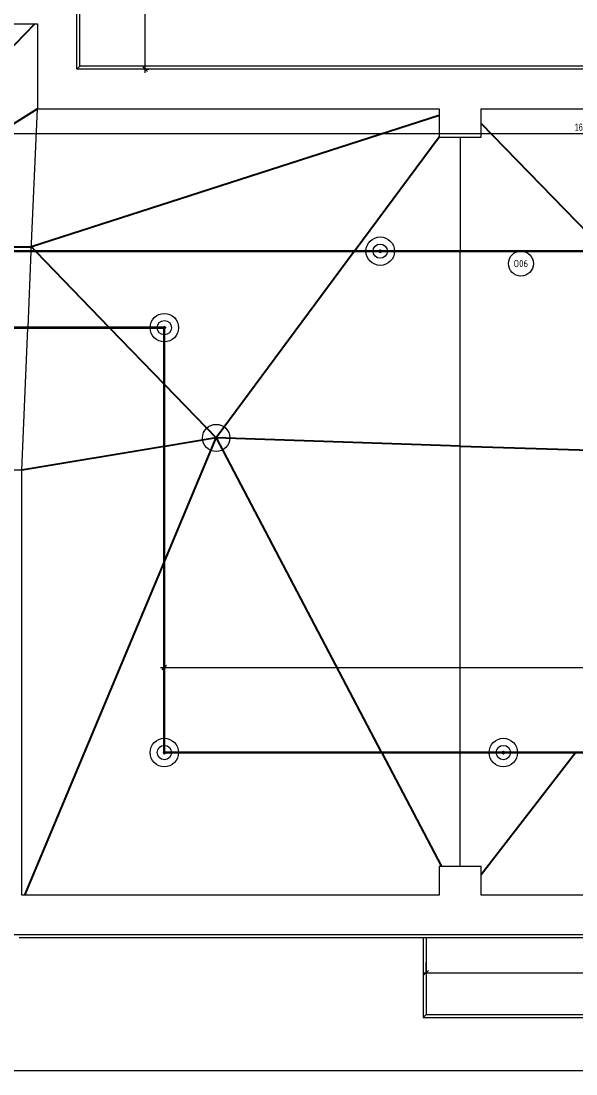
# Model space of a CAD drawing. Header units: millimetres. Extents: x -2665 to 226309, y -45352 to 20466.
# Drawn here: x 22886 to 30674, y -31229 to -16450 of the extents above; entities that cross this region are included whole.
import ezdxf

# ---------------------------------------------------------------- set-up
doc = ezdxf.new("R2010")
doc.units = ezdxf.units.MM
for name, color, linetype, lineweight in [('A-ANNO-DIMS', 211, 'Continuous', 9), ('A-ANNO-DIMS-50', 211, 'Continuous', 9), ('A-FLOR-HRAL', 11, 'Continuous', 13), ('A-FLOR-HRAL-IDEN', 2, 'Continuous', 9), ('A-ROOF', 132, 'Continuous', 13), ('A-ROOF-OTLN', 132, 'Continuous', 13), ('P-SANR-FIXT', 6, 'Continuous', 13), ('Q-SPCQ', 91, 'Continuous', 13)]:
    doc.layers.add(name, color=color, linetype=linetype, lineweight=lineweight)
doc.styles.add('Arial_1', font='arial.ttf', dxfattribs={"width": 0.7, "height": 100})
doc.styles.add('ISOCPEUR', font='isocpeur.ttf', dxfattribs={"width": 0.9, "height": 100})
doc.dimstyles.new('Vnitřní_-_průhledné', dxfattribs={"dimscale": 304.8, "dimtxt": 102.02594, "dimasz": 0.213255, "dimexe": 0.164042, "dimexo": 0.0625, "dimgap": 0.032808, "dimtad": 1, "dimdec": 0, "dimrnd": 5, "dimzin": 0, "dimdsep": 46, "dimtxsty": 'Arial_1', "dimblk1": 'OBLIQUE', "dimblk2": 'OBLIQUE', "dimsah": 1, "dimcen": 0.09, "dimdle": 0.164042, "dimazin": 0, "dimtfac": 1, "dimtdec": 4, "dimtix": 1, "dimtmove": 0, "dimatfit": 3, "dimfxl": 0.492126, "dimfxlon": 1, "dimtvp": 1, "dimtolj": 1, "dimtzin": 0, "dimarcsym": 2})

# ---------------------------------------------------------------- blocks, each defined once
blk = doc.blocks.new('parapet_ext - parapet_ext-V4-STŘECHA NÁVRH A')
at = {"layer": 'Q-SPCQ'}
h = blk.add_hatch(dxfattribs=at)
h.set_pattern_fill('FP_4', color=11, style=0, pattern_type=2)
h.set_pattern_definition([(45, (-26745.3, 17384.7), (-176.7767, 176.7767), [])])
h.paths.add_polyline_path([(-394, 300), (-394, 300), (-400, 300), (-400, 300)])
blk = doc.blocks.new('parapet_ext - parapet_ext-V5-STŘECHA NÁVRH A')
at = {"layer": 'Q-SPCQ'}
h = blk.add_hatch(dxfattribs=at)
h.set_pattern_fill('FP_5', color=11, style=0, pattern_type=2)
h.set_pattern_definition([(45, (-29745.3, 17384.7), (-176.7767, 176.7767), [])])
h.paths.add_polyline_path([(-394, 300), (-394, 300), (-400, 300), (-400, 300)])
blk = doc.blocks.new('parapet_ext - parapet_ext-V6-STŘECHA NÁVRH A')
at = {"layer": 'Q-SPCQ'}
h = blk.add_hatch(dxfattribs=at)
h.set_pattern_fill('FP_6', color=11, style=0, pattern_type=2)
h.set_pattern_definition([(45, (-28245.3, 17384.7), (-176.7767, 176.7767), [])])
h.paths.add_polyline_path([(-394, 300), (-394, 300), (-400, 300), (-400, 300)])
blk = doc.blocks.new('parapet_ext - parapet_ext-V8-STŘECHA NÁVRH A')
at = {"layer": 'Q-SPCQ'}
h = blk.add_hatch(dxfattribs=at)
h.set_pattern_fill('FP_8', color=11, style=0, pattern_type=2)
h.set_pattern_definition([(225, (24548.76, -29012.5), (176.7767, -176.7767), [])])
h.paths.add_polyline_path([(1150, 300), (1150, 300), (1085, 300), (1085, 300)])
blk = doc.blocks.new('parapet_ext - parapet_ext-V15-STŘECHA NÁVRH A')
at = {"layer": 'Q-SPCQ', "color": 21, "lineweight": 25}
blk.add_line((400, -300), (400, -300), dxfattribs=at)
blk = doc.blocks.new('parapet_ext - parapet_ext-1802035-STŘECHA NÁVRH A')
at = {"layer": 'Q-SPCQ'}
h = blk.add_hatch(dxfattribs=at)
h.set_pattern_fill('FP_14', color=11, style=0, pattern_type=2)
h.set_pattern_definition([(225, (27513.6, -29012.5), (176.7767, -176.7767), [])])
h.paths.add_polyline_path([(-1018, 300), (-1018, 300), (-984, 300)])
blk = doc.blocks.new('Zábradlí - Záchytný systém kotva-1301747-STŘECHA NÁVRH A')
at = {"layer": 'A-FLOR-HRAL', "flags": 128}
for points in [[(-17, -4), (-17, -4), (-17, -4), (-17, -4), (-18, -4), (-18, -4), (-18, -4), (-18, -4), (-18, -4), (-18, -4), (-19, -4), (-19, -4), (-19, -4), (-19, -3), (-19, -3), (-19, -3), (-19, -3), (-19, -3), (-20, -3), (-20, -3), (-20, -3), (-20, -3), (-20, -3), (-20, -2), (-20, -2), (-20, -2), (-20, -2), (-21, -2), (-21, -2), (-21, -2), (-21, -1), (-21, -1), (-21, -1), (-21, -1), (-21, -1), (-21, -1), (-21, -1), (-21, 0), (-21, 0), (-21, 0), (-21, 0), (-21, 0), (-21, 0), (-21, 1), (-21, 1), (-21, 1), (-21, 1), (-21, 1), (-21, 1), (-21, 2), (-21, 2), (-21, 2), (-20, 2), (-20, 2), (-20, 2), (-20, 2), (-20, 2), (-20, 3), (-20, 3), (-20, 3), (-20, 3), (-20, 3), (-19, 3), (-19, 3), (-19, 3), (-19, 3), (-19, 4), (-19, 4), (-19, 4), (-18, 4), (-18, 4), (-18, 4), (-18, 4), (-18, 4), (-18, 4), (-18, 4), (-17, 4), (-17, 4), (-17, 4), (-17, 4)], [(-17, 4), (-17, 4), (-17, 4), (-17, 4), (-17, 4), (-17, 4), (-16, 4), (-16, 4), (-16, 4), (-16, 4), (-16, 4), (-15, 4), (-15, 4), (-15, 4), (-14, 4), (-14, 4)], [(17, 4), (17, 4), (17, 4), (17, 4), (17, 4), (17, 4), (16, 4), (16, 4), (16, 4), (16, 4), (16, 4), (15, 4), (15, 4), (15, 4), (14, 4), (14, 4), (13, 4), (13, 4), (13, 4), (12, 4), (12, 4), (11, 4), (11, 4), (10, 4), (10, 4), (9, 4), (8, 4), (8, 4), (7, 4), (7, 4), (6, 4), (5, 4), (5, 4), (4, 4), (3, 4), (3, 4), (2, 4), (1, 4), (1, 4), (0, 4), (-1, 4), (-1, 4), (-2, 4), (-3, 4), (-3, 4), (-4, 4), (-5, 4), (-5, 4), (-6, 4), (-6, 4), (-7, 4), (-8, 4), (-8, 4), (-9, 4), (-9, 4), (-10, 4), (-11, 4), (-11, 4), (-12, 4), (-12, 4), (-13, 4), (-13, 4), (-13, 4), (-14, 4), (-14, 4), (-15, 4), (-15, 4), (-15, 4), (-15, 4), (-16, 4), (-16, 4), (-16, 4), (-16, 4), (-17, 4), (-17, 4), (-17, 4), (-17, 4), (-17, 4), (-17, 4), (-17, 4)], [(14, 4), (14, 4), (14, 4), (15, 4), (15, 4), (15, 4), (16, 4), (16, 4), (16, 4), (16, 4), (16, 4), (17, 4), (17, 4), (17, 4), (17, 4), (17, 4), (17, 4)], [(17, 4), (17, 4), (17, 4), (17, 4), (17, 4), (18, 4), (18, 4), (18, 4), (18, 4), (18, 4), (18, 4), (19, 4), (19, 4), (19, 3), (19, 3), (19, 3), (19, 3), (19, 3), (19, 3), (20, 3), (20, 3), (20, 3), (20, 3), (20, 2), (20, 2), (20, 2), (20, 2), (20, 2), (20, 2), (21, 2), (21, 1), (21, 1), (21, 1), (21, 1), (21, 1), (21, 1), (21, 1), (21, 0), (21, 0), (21, 0), (21, 0), (21, 0), (21, 0), (21, -1), (21, -1), (21, -1), (21, -1), (21, -1), (21, -1), (21, -2), (20, -2), (20, -2), (20, -2), (20, -2), (20, -2), (20, -2), (20, -2), (20, -3), (20, -3), (20, -3), (20, -3), (19, -3), (19, -3), (19, -3), (19, -3), (19, -3), (19, -4), (19, -4), (18, -4), (18, -4), (18, -4), (18, -4), (18, -4), (18, -4), (18, -4), (17, -4), (17, -4), (17, -4), (17, -4), (17, -4)], [(-14, -4), (-14, -4), (-15, -4), (-15, -4), (-15, -4), (-15, -4), (-16, -4), (-16, -4), (-16, -4), (-16, -4), (-17, -4), (-17, -4), (-17, -4), (-17, -4), (-17, -4), (-17, -4), (-17, -4)], [(-17, -4), (-17, -4), (-17, -4), (-17, -4), (-17, -4), (-17, -4), (-16, -4), (-16, -4), (-16, -4), (-16, -4), (-16, -4), (-15, -4), (-15, -4), (-15, -4), (-14, -4), (-14, -4), (-14, -4), (-13, -4), (-13, -4), (-12, -4), (-12, -4), (-11, -4), (-11, -4), (-10, -4), (-10, -4), (-9, -4), (-9, -4), (-8, -4), (-7, -4), (-7, -4), (-6, -4), (-6, -4), (-5, -4), (-4, -4), (-4, -4), (-3, -4), (-2, -4), (-2, -4), (-1, -4), (0, -4), (0, -4), (1, -4), (2, -4), (2, -4), (3, -4), (4, -4), (4, -4), (5, -4), (6, -4), (6, -4), (7, -4), (8, -4), (8, -4), (9, -4), (9, -4), (10, -4), (10, -4), (11, -4), (11, -4), (12, -4), (12, -4), (13, -4), (13, -4), (14, -4), (14, -4), (14, -4), (15, -4), (15, -4), (15, -4), (16, -4), (16, -4), (16, -4), (16, -4), (16, -4), (17, -4), (17, -4), (17, -4), (17, -4), (17, -4), (17, -4)], [(17, -4), (17, -4), (17, -4), (17, -4), (17, -4), (17, -4), (16, -4), (16, -4), (16, -4), (16, -4), (16, -4), (15, -4), (15, -4), (15, -4), (14, -4), (14, -4)]]:
    blk.add_lwpolyline(points, dxfattribs=at)
at = {"layer": 'A-FLOR-HRAL'}
for radius in [200, 100]:
    blk.add_circle((0, 0), radius, dxfattribs=at)
for radius, start, end in [(15, 109.6343, 160.3657), (12, 114.8172, 155.1828), (10, 120, 150), (15, 15.5155, 70.3657), (12, 19.6686, 65.1828), (10, 23.8217, 60), (15, 199.6343, 344.5393), (12, 204.8172, 340.3999), (10, 210, 336.2605)]:
    blk.add_arc((0, 0), radius, start, end, dxfattribs=at)
blk = doc.blocks.new('Zábradlí - Záchytný systém kotva-V19-STŘECHA NÁVRH A')
at = {"layer": 'A-FLOR-HRAL', "flags": 128}
for points in [[(-17, -4), (-17, -4), (-17, -4), (-17, -4), (-18, -4), (-18, -4), (-18, -4), (-18, -4), (-18, -4), (-18, -4), (-19, -4), (-19, -4), (-19, -4), (-19, -3), (-19, -3), (-19, -3), (-19, -3), (-19, -3), (-20, -3), (-20, -3), (-20, -3), (-20, -3), (-20, -3), (-20, -2), (-20, -2), (-20, -2), (-20, -2), (-21, -2), (-21, -2), (-21, -2), (-21, -1), (-21, -1), (-21, -1), (-21, -1), (-21, -1), (-21, -1), (-21, -1), (-21, 0), (-21, 0), (-21, 0), (-21, 0), (-21, 0), (-21, 0), (-21, 1), (-21, 1), (-21, 1), (-21, 1), (-21, 1), (-21, 1), (-21, 2), (-21, 2), (-21, 2), (-20, 2), (-20, 2), (-20, 2), (-20, 2), (-20, 2), (-20, 3), (-20, 3), (-20, 3), (-20, 3), (-20, 3), (-19, 3), (-19, 3), (-19, 3), (-19, 3), (-19, 4), (-19, 4), (-19, 4), (-18, 4), (-18, 4), (-18, 4), (-18, 4), (-18, 4), (-18, 4), (-18, 4), (-17, 4), (-17, 4), (-17, 4), (-17, 4)], [(-17, 4), (-17, 4), (-17, 4), (-17, 4), (-17, 4), (-17, 4), (-16, 4), (-16, 4), (-16, 4), (-16, 4), (-16, 4), (-15, 4), (-15, 4), (-15, 4), (-14, 4), (-14, 4)], [(17, 4), (17, 4), (17, 4), (17, 4), (17, 4), (17, 4), (16, 4), (16, 4), (16, 4), (16, 4), (16, 4), (15, 4), (15, 4), (15, 4), (14, 4), (14, 4), (13, 4), (13, 4), (13, 4), (12, 4), (12, 4), (11, 4), (11, 4), (10, 4), (10, 4), (9, 4), (8, 4), (8, 4), (7, 4), (7, 4), (6, 4), (5, 4), (5, 4), (4, 4), (3, 4), (3, 4), (2, 4), (1, 4), (1, 4), (0, 4), (-1, 4), (-1, 4), (-2, 4), (-3, 4), (-3, 4), (-4, 4), (-5, 4), (-5, 4), (-6, 4), (-6, 4), (-7, 4), (-8, 4), (-8, 4), (-9, 4), (-9, 4), (-10, 4), (-11, 4), (-11, 4), (-12, 4), (-12, 4), (-13, 4), (-13, 4), (-13, 4), (-14, 4), (-14, 4), (-15, 4), (-15, 4), (-15, 4), (-15, 4), (-16, 4), (-16, 4), (-16, 4), (-16, 4), (-17, 4), (-17, 4), (-17, 4), (-17, 4), (-17, 4), (-17, 4), (-17, 4)], [(14, 4), (14, 4), (14, 4), (15, 4), (15, 4), (15, 4), (16, 4), (16, 4), (16, 4), (16, 4), (16, 4), (17, 4), (17, 4), (17, 4), (17, 4), (17, 4), (17, 4)], [(17, 4), (17, 4), (17, 4), (17, 4), (17, 4), (18, 4), (18, 4), (18, 4), (18, 4), (18, 4), (18, 4), (19, 4), (19, 4), (19, 3), (19, 3), (19, 3), (19, 3), (19, 3), (19, 3), (20, 3), (20, 3), (20, 3), (20, 3), (20, 2), (20, 2), (20, 2), (20, 2), (20, 2), (20, 2), (21, 2), (21, 1), (21, 1), (21, 1), (21, 1), (21, 1), (21, 1), (21, 1), (21, 0), (21, 0), (21, 0), (21, 0), (21, 0), (21, 0), (21, -1), (21, -1), (21, -1), (21, -1), (21, -1), (21, -1), (21, -2), (20, -2), (20, -2), (20, -2), (20, -2), (20, -2), (20, -2), (20, -2), (20, -3), (20, -3), (20, -3), (20, -3), (19, -3), (19, -3), (19, -3), (19, -3), (19, -3), (19, -4), (19, -4), (18, -4), (18, -4), (18, -4), (18, -4), (18, -4), (18, -4), (18, -4), (17, -4), (17, -4), (17, -4), (17, -4), (17, -4)], [(-14, -4), (-14, -4), (-15, -4), (-15, -4), (-15, -4), (-15, -4), (-16, -4), (-16, -4), (-16, -4), (-16, -4), (-17, -4), (-17, -4), (-17, -4), (-17, -4), (-17, -4), (-17, -4), (-17, -4)], [(-17, -4), (-17, -4), (-17, -4), (-17, -4), (-17, -4), (-17, -4), (-16, -4), (-16, -4), (-16, -4), (-16, -4), (-16, -4), (-15, -4), (-15, -4), (-15, -4), (-14, -4), (-14, -4), (-14, -4), (-13, -4), (-13, -4), (-12, -4), (-12, -4), (-11, -4), (-11, -4), (-10, -4), (-10, -4), (-9, -4), (-9, -4), (-8, -4), (-7, -4), (-7, -4), (-6, -4), (-6, -4), (-5, -4), (-4, -4), (-4, -4), (-3, -4), (-2, -4), (-2, -4), (-1, -4), (0, -4), (0, -4), (1, -4), (2, -4), (2, -4), (3, -4), (4, -4), (4, -4), (5, -4), (6, -4), (6, -4), (7, -4), (8, -4), (8, -4), (9, -4), (9, -4), (10, -4), (10, -4), (11, -4), (11, -4), (12, -4), (12, -4), (13, -4), (13, -4), (14, -4), (14, -4), (14, -4), (15, -4), (15, -4), (15, -4), (16, -4), (16, -4), (16, -4), (16, -4), (16, -4), (17, -4), (17, -4), (17, -4), (17, -4), (17, -4), (17, -4)], [(17, -4), (17, -4), (17, -4), (17, -4), (17, -4), (17, -4), (16, -4), (16, -4), (16, -4), (16, -4), (16, -4), (15, -4), (15, -4), (15, -4), (14, -4), (14, -4)]]:
    blk.add_lwpolyline(points, dxfattribs=at)
at = {"layer": 'A-FLOR-HRAL'}
for radius in [200, 100]:
    blk.add_circle((0, 0), radius, dxfattribs=at)
for radius, start, end in [(15, 109.6343, 164.4845), (12, 114.8172, 160.3314), (10, 120, 156.1783), (15, 19.6343, 70.3657), (12, 24.8172, 65.1828), (10, 30, 60), (15, 195.4607, 340.3657), (12, 199.6001, 335.1828), (10, 203.7395, 330)]:
    blk.add_arc((0, 0), radius, start, end, dxfattribs=at)
blk = doc.blocks.new('Zábradlí - Záchytný systém kotva-V17-STŘECHA NÁVRH A')
at = {"layer": 'A-FLOR-HRAL', "flags": 128}
for points in [[(-17, -4), (-17, -4), (-17, -4), (-17, -4), (-18, -4), (-18, -4), (-18, -4), (-18, -4), (-18, -4), (-18, -4), (-19, -4), (-19, -4), (-19, -4), (-19, -3), (-19, -3), (-19, -3), (-19, -3), (-19, -3), (-20, -3), (-20, -3), (-20, -3), (-20, -3), (-20, -3), (-20, -2), (-20, -2), (-20, -2), (-20, -2), (-21, -2), (-21, -2), (-21, -2), (-21, -1), (-21, -1), (-21, -1), (-21, -1), (-21, -1), (-21, -1), (-21, -1), (-21, 0), (-21, 0), (-21, 0), (-21, 0), (-21, 0), (-21, 0), (-21, 1), (-21, 1), (-21, 1), (-21, 1), (-21, 1), (-21, 1), (-21, 2), (-21, 2), (-21, 2), (-20, 2), (-20, 2), (-20, 2), (-20, 2), (-20, 2), (-20, 3), (-20, 3), (-20, 3), (-20, 3), (-20, 3), (-19, 3), (-19, 3), (-19, 3), (-19, 3), (-19, 4), (-19, 4), (-19, 4), (-18, 4), (-18, 4), (-18, 4), (-18, 4), (-18, 4), (-18, 4), (-18, 4), (-17, 4), (-17, 4), (-17, 4), (-17, 4)], [(-17, 4), (-17, 4), (-17, 4), (-17, 4), (-17, 4), (-17, 4), (-16, 4), (-16, 4), (-16, 4), (-16, 4), (-16, 4), (-15, 4), (-15, 4), (-15, 4), (-14, 4), (-14, 4)], [(17, 4), (17, 4), (17, 4), (17, 4), (17, 4), (17, 4), (16, 4), (16, 4), (16, 4), (16, 4), (16, 4), (15, 4), (15, 4), (15, 4), (14, 4), (14, 4), (13, 4), (13, 4), (13, 4), (12, 4), (12, 4), (11, 4), (11, 4), (10, 4), (10, 4), (9, 4), (8, 4), (8, 4), (7, 4), (7, 4), (6, 4), (5, 4), (5, 4), (4, 4), (3, 4), (3, 4), (2, 4), (1, 4), (1, 4), (0, 4), (-1, 4), (-1, 4), (-2, 4), (-3, 4), (-3, 4), (-4, 4), (-5, 4), (-5, 4), (-6, 4), (-6, 4), (-7, 4), (-8, 4), (-8, 4), (-9, 4), (-9, 4), (-10, 4), (-11, 4), (-11, 4), (-12, 4), (-12, 4), (-13, 4), (-13, 4), (-13, 4), (-14, 4), (-14, 4), (-15, 4), (-15, 4), (-15, 4), (-15, 4), (-16, 4), (-16, 4), (-16, 4), (-16, 4), (-17, 4), (-17, 4), (-17, 4), (-17, 4), (-17, 4), (-17, 4), (-17, 4)], [(14, 4), (14, 4), (14, 4), (15, 4), (15, 4), (15, 4), (16, 4), (16, 4), (16, 4), (16, 4), (16, 4), (17, 4), (17, 4), (17, 4), (17, 4), (17, 4), (17, 4)], [(17, 4), (17, 4), (17, 4), (17, 4), (17, 4), (18, 4), (18, 4), (18, 4), (18, 4), (18, 4), (18, 4), (19, 4), (19, 4), (19, 3), (19, 3), (19, 3), (19, 3), (19, 3), (19, 3), (20, 3), (20, 3), (20, 3), (20, 3), (20, 2), (20, 2), (20, 2), (20, 2), (20, 2), (20, 2), (21, 2), (21, 1), (21, 1), (21, 1), (21, 1), (21, 1), (21, 1), (21, 1), (21, 0), (21, 0), (21, 0), (21, 0), (21, 0), (21, 0), (21, -1), (21, -1), (21, -1), (21, -1), (21, -1), (21, -1), (21, -2), (20, -2), (20, -2), (20, -2), (20, -2), (20, -2), (20, -2), (20, -2), (20, -3), (20, -3), (20, -3), (20, -3), (19, -3), (19, -3), (19, -3), (19, -3), (19, -3), (19, -4), (19, -4), (18, -4), (18, -4), (18, -4), (18, -4), (18, -4), (18, -4), (18, -4), (17, -4), (17, -4), (17, -4), (17, -4), (17, -4)], [(-14, -4), (-14, -4), (-15, -4), (-15, -4), (-15, -4), (-15, -4), (-16, -4), (-16, -4), (-16, -4), (-16, -4), (-17, -4), (-17, -4), (-17, -4), (-17, -4), (-17, -4), (-17, -4), (-17, -4)], [(-17, -4), (-17, -4), (-17, -4), (-17, -4), (-17, -4), (-17, -4), (-16, -4), (-16, -4), (-16, -4), (-16, -4), (-16, -4), (-15, -4), (-15, -4), (-15, -4), (-14, -4), (-14, -4), (-14, -4), (-13, -4), (-13, -4), (-12, -4), (-12, -4), (-11, -4), (-11, -4), (-10, -4), (-10, -4), (-9, -4), (-9, -4), (-8, -4), (-7, -4), (-7, -4), (-6, -4), (-6, -4), (-5, -4), (-4, -4), (-4, -4), (-3, -4), (-2, -4), (-2, -4), (-1, -4), (0, -4), (0, -4), (1, -4), (2, -4), (2, -4), (3, -4), (4, -4), (4, -4), (5, -4), (6, -4), (6, -4), (7, -4), (8, -4), (8, -4), (9, -4), (9, -4), (10, -4), (10, -4), (11, -4), (11, -4), (12, -4), (12, -4), (13, -4), (13, -4), (14, -4), (14, -4), (14, -4), (15, -4), (15, -4), (15, -4), (16, -4), (16, -4), (16, -4), (16, -4), (16, -4), (17, -4), (17, -4), (17, -4), (17, -4), (17, -4), (17, -4)], [(17, -4), (17, -4), (17, -4), (17, -4), (17, -4), (17, -4), (16, -4), (16, -4), (16, -4), (16, -4), (16, -4), (15, -4), (15, -4), (15, -4), (14, -4), (14, -4)]]:
    blk.add_lwpolyline(points, dxfattribs=at)
at = {"layer": 'A-FLOR-HRAL'}
for radius in [200, 100]:
    blk.add_circle((0, 0), radius, dxfattribs=at)
for radius, start, end in [(15, 109.6343, 164.4845), (12, 114.8172, 160.3314), (10, 120, 156.1783), (15, 15.5155, 70.3657), (12, 19.6686, 65.1828), (10, 23.8217, 60), (15, 195.4607, 250.3657), (12, 199.6001, 245.1828), (10, 203.7395, 240), (15, 289.6343, 344.5393), (10, 300, 336.2605), (12, 294.8172, 340.3999)]:
    blk.add_arc((0, 0), radius, start, end, dxfattribs=at)
blk = doc.blocks.new('Zábradlí - Zábradlí-1236183-STŘECHA NÁVRH A')
for name, p, rotation in [('Zábradlí - Záchytný systém kotva-V17-STŘECHA NÁVRH A', (27927, -19680), 89.9999999999998), ('Zábradlí - Záchytný systém kotva-V19-STŘECHA NÁVRH A', (24897, -20754), 180), ('Zábradlí - Záchytný systém kotva-1301747-STŘECHA NÁVRH A', (24897, -26718), 269.9999999999998), ('Zábradlí - Záchytný systém kotva-V17-STŘECHA NÁVRH A', (29655, -26718), 269.9999999999998)]:
    blk.add_blockref(name, p, dxfattribs=dict(rotation=rotation))
blk = doc.blocks.new('Typ horního madla - Horní madlo_Vnitřní_-1236188-STŘECHA NÁVRH A')
at = {"layer": 'A-FLOR-HRAL'}
for p, q in [((22307, -19685), (27923, -19685)), ((27923, -19675), (22317, -19675)), ((33544, -19675), (27931, -19675)), ((27931, -19685), (33544, -19685)), ((18911, -20759), (24892, -20759)), ((24902, -20749), (18912, -20749)), ((24892, -20759), (24892, -26723)), ((24902, -20750), (24902, -20749)), ((24902, -26713), (24902, -20758)), ((24892, -26723), (24893, -26723)), ((24901, -26723), (29651, -26723)), ((29651, -26713), (24902, -26713)), ((34408, -26713), (29659, -26713)), ((29659, -26723), (34408, -26723))]:
    blk.add_line(p, q, dxfattribs=at)
at = {"layer": 'A-FLOR-HRAL', "flags": 128}
for points in [[(24892, -26723), (24893, -26722), (24893, -26722)], [(24893, -26722), (24893, -26722), (24892, -26723)], [(24902, -26713), (24902, -26713), (24902, -26713)], [(24902, -26713), (24902, -26713), (24902, -26713)]]:
    blk.add_lwpolyline(points, dxfattribs=at)
at = {"layer": 'A-FLOR-HRAL'}
for points, knots in [([(24893, -20759), (24893, -20759), (24893, -20759), (24893, -20759), (24892, -20759), (24892, -20759)], [0.8333333, 0.8333333, 0.8333333, 0.8333333, 0.875, 0.9166667, 1, 1, 1, 1]), ([(24902, -20749), (24902, -20749), (24902, -20749), (24902, -20750), (24902, -20750), (24902, -20750)], [0, 0, 0, 0, 0.0833333, 0.125, 0.1666667, 0.1666667, 0.1666667, 0.1666667])]:
    blk.add_open_spline(points, degree=3, knots=knots, dxfattribs=at)
blk = doc.blocks.new('Typ horního madla - Horní madlo_Vnitřní_-V22-STŘECHA NÁVRH A')
at = {"layer": 'A-FLOR-HRAL'}
for p, q in [((22307, -19685), (27923, -19685)), ((22317, -19675), (27923, -19675)), ((27931, -19675), (33544, -19675)), ((27931, -19685), (33544, -19685)), ((24892, -20759), (18911, -20759)), ((24902, -20749), (18912, -20749)), ((24892, -26723), (24892, -20759)), ((24902, -20750), (24902, -20749)), ((24902, -26713), (24902, -20758)), ((24893, -26723), (24892, -26723)), ((29651, -26723), (24901, -26723)), ((29651, -26713), (24902, -26713)), ((34408, -26713), (29659, -26713)), ((34408, -26723), (29659, -26723))]:
    blk.add_line(p, q, dxfattribs=at)
blk = doc.blocks.new('Drain_Roof_15_Inch_Diameter-Zurn-Z1715 - Load Family Type Catalog-V82-STŘECHA NÁVRH A')
at = {"layer": 'P-SANR-FIXT'}
blk.add_circle((0, 0), 191, dxfattribs=at)
blk.add_circle((0, 0), 191, dxfattribs=at)
blk = doc.blocks.new('Popiska zábradlí - Popiska okna_Bublina-1464769-STŘECHA NÁVRH A')
at = {"layer": 'A-FLOR-HRAL-IDEN'}
blk.add_circle((0, 0), 3.5, dxfattribs=at)
blk = doc.blocks.new('DIMBLOCK17-STŘECHA NÁVRH A')
at = {"layer": 'A-ANNO-DIMS-50'}
for p, q in [((24892, -25524), (24892, -25374)), ((39174, -25524), (39174, -25374)), ((24842, -25524), (39224, -25524)), ((24892, -25524), (24892, -25574)), ((39174, -25524), (39174, -25574))]:
    blk.add_line(p, q, dxfattribs=at)
at = {"layer": 'A-ANNO-DIMS-50', "lineweight": 18}
for p, q in [((24892, -25524), (24860, -25556)), ((24892, -25524), (24925, -25491)), ((39174, -25524), (39141, -25556)), ((39174, -25524), (39206, -25491))]:
    blk.add_line(p, q, dxfattribs=at)
at = {"layer": 'A-ANNO-DIMS-50', "color": 0, "insert": (31900, -25384), "char_height": 100, "width": 320.2, "attachment_point": 1, "line_spacing_factor": 0.941778, "style": 'Arial_1'}
blk.add_mtext('14280', dxfattribs=at)
blk = doc.blocks.new('_Oblique')
at = {"color": 0, "linetype": 'ByBlock', "lineweight": -2}
blk.add_line((-0.5, -0.5), (0.5, 0.5), dxfattribs=at)
blk = doc.blocks.new('DIMBLOCK20-STŘECHA NÁVRH A')
at = {"layer": 'A-ANNO-DIMS-50', "lineweight": 18}
for p, q in [((22407, -18029), (22374, -18061)), ((22407, -18029), (22439, -17996)), ((39174, -18029), (39141, -18061)), ((39174, -18029), (39206, -17996))]:
    blk.add_line(p, q, dxfattribs=at)
at = {"layer": 'A-ANNO-DIMS-50'}
for p, q in [((22407, -18029), (22407, -17979)), ((22407, -18029), (39224, -18029)), ((22407, -18029), (22407, -18179)), ((39174, -18029), (39174, -17979)), ((39174, -18029), (39174, -18179))]:
    blk.add_line(p, q, dxfattribs=at)
at = {"layer": 'A-ANNO-DIMS-50', "color": 0, "insert": (30657, -17889), "char_height": 100, "width": 320.2, "attachment_point": 1, "line_spacing_factor": 0.941778, "style": 'Arial_1'}
blk.add_mtext('16765', dxfattribs=at)
blk = doc.blocks.new('DIMBLOCK30-STŘECHA NÁVRH A')
at = {"layer": 'A-ANNO-DIMS-50', "lineweight": 18}
for p, q in [((24627, -4154), (24595, -4122)), ((24627, -4154), (24660, -4187)), ((24627, -17127), (24595, -17094)), ((24627, -17127), (24660, -17159))]:
    blk.add_line(p, q, dxfattribs=at)
at = {"layer": 'A-ANNO-DIMS-50'}
for p, q in [((24627, -17177), (24627, -4104)), ((24627, -4154), (24477, -4154)), ((24627, -4154), (24677, -4154)), ((24627, -17127), (24477, -17127)), ((24627, -17127), (24677, -17127))]:
    blk.add_line(p, q, dxfattribs=at)
at = {"layer": 'A-ANNO-DIMS-50', "color": 0, "insert": (24488, -10774), "char_height": 100, "width": 320.2, "attachment_point": 1, "rotation": 90, "line_spacing_factor": 0.941778, "style": 'Arial_1'}
blk.add_mtext('12975', dxfattribs=at)
blk = doc.blocks.new('DIMBLOCK36-STŘECHA NÁVRH A')
at = {"layer": 'A-ANNO-DIMS-50'}
for p, q in [((22394, -31179), (22394, -31029)), ((41722, -31179), (41722, -31029)), ((22394, -31179), (41772, -31179)), ((22394, -31179), (22394, -31229)), ((41722, -31179), (41722, -31229))]:
    blk.add_line(p, q, dxfattribs=at)
at = {"layer": 'A-ANNO-DIMS-50', "lineweight": 18}
for p, q in [((22394, -31179), (22362, -31212)), ((22394, -31179), (22427, -31147)), ((41722, -31179), (41689, -31212)), ((41722, -31179), (41754, -31147))]:
    blk.add_line(p, q, dxfattribs=at)
at = {"layer": 'A-ANNO-DIMS-50', "color": 0, "insert": (31925, -31039), "char_height": 100, "width": 320.2, "attachment_point": 1, "line_spacing_factor": 0.941778, "style": 'Arial_1'}
blk.add_mtext('19325', dxfattribs=at)
blk = doc.blocks.new('DIMBLOCK37-STŘECHA NÁVRH A')
at = {"layer": 'A-ANNO-DIMS-50'}
for p, q in [((28574, -29808), (28574, -29658)), ((41519, -29808), (41519, -29658)), ((28524, -29808), (41569, -29808)), ((28574, -29808), (28574, -29858)), ((41519, -29808), (41519, -29858))]:
    blk.add_line(p, q, dxfattribs=at)
at = {"layer": 'A-ANNO-DIMS-50', "lineweight": 18}
for p, q in [((28574, -29808), (28541, -29840)), ((28574, -29808), (28606, -29775)), ((41519, -29808), (41486, -29840)), ((41519, -29808), (41551, -29775))]:
    blk.add_line(p, q, dxfattribs=at)
at = {"layer": 'A-ANNO-DIMS-50', "color": 0, "insert": (34913, -29668), "char_height": 100, "width": 320.2, "attachment_point": 1, "line_spacing_factor": 0.941778, "style": 'Arial_1'}
blk.add_mtext('12945', dxfattribs=at)

msp = doc.modelspace()

# ---------------------------------------------------------------- linework, layer by layer
at = {"layer": 'A-ROOF', "color": 11}
for p, q in [((23668.3, -17126.7), (23668.3, -15935.3)), ((16907.5, -16488.3), (23115.3, -16488.3)), ((23115.3, -16488.3), (23115.3, -17679.7)), ((41721.6, -17126.7), (23668.3, -17126.7)), ((23115.3, -17679.7), (28753.8, -17679.7)), ((28753.8, -17679.7), (28753.8, -18079.7)), ((29343.8, -18079.7), (29343.8, -17679.7)), ((29343.8, -17679.7), (34698.3, -17679.7)), ((28753.8, -18079.7), (29343.8, -18079.7)), ((22897.5, -22754.4), (16907.5, -22754.4)), ((22897.5, -28717.5), (22897.5, -22754.4)), ((29343.8, -28317.5), (28753.8, -28317.5)), ((28753.8, -28317.5), (28753.8, -28717.5)), ((29343.8, -28717.5), (29343.8, -28317.5)), ((28753.8, -28717.5), (22897.5, -28717.5)), ((34698.3, -28717.5), (29343.8, -28717.5)), ((22394.5, -29270.5), (41721.6, -29270.5)), ((28573.6, -29312.4), (28573.6, -30395.5)), ((28573.6, -30395.5), (41518.6, -30395.5))]:
    msp.add_line(p, q, dxfattribs=at)
at = {"layer": 'A-ROOF', "color": 31, "lineweight": 25}
for p, q in [((21719.7, -17889.6), (23078.4, -16488.3)), ((23115.3, -17679.7), (21398.1, -18764)), ((28753.8, -17774.9), (23032, -19621.3)), ((31079.3, -19674.7), (29343.8, -17888.3)), ((28753.8, -18077.8), (27570.5, -19674.7)), ((22255.4, -19621.3), (23032, -19621.3)), ((23032, -19621.3), (23083.6, -19674.7)), ((23093.2, -19684.7), (24122.7, -20749.4)), ((27563.1, -19684.7), (25623.8, -22301.8)), ((24132.4, -20759.4), (24892.5, -21545.5)), ((24902.5, -21555.8), (25623.8, -22301.8)), ((24902.5, -24025.7), (25623.8, -22301.8)), ((25623.8, -22301.8), (24902.5, -22421.5)), ((25623.8, -22301.8), (27942.3, -26712.5)), ((29048.8, -22417.5), (25623.8, -22301.8)), ((24892.5, -22423.2), (22897.5, -22754.4)), ((29048.8, -22417.5), (33892, -22569.8)), ((22939.3, -28717.5), (24892.5, -24049.6)), ((27947.5, -26722.5), (28785.9, -28317.5)), ((30670.2, -26722.5), (29343.8, -28432.3))]:
    msp.add_line(p, q, dxfattribs=at)
at = {"layer": 'A-ROOF'}
for p, q in [((23029.7, -19674.7), (23115.3, -17679.7)), ((29048.8, -18079.7), (29048.8, -19674.7)), ((22983.5, -20749.4), (23029.2, -19684.7)), ((29048.8, -26712.5), (29048.8, -19684.7)), ((22897.5, -22754.4), (22983.1, -20759.4)), ((29048.8, -28317.5), (29048.8, -26722.5))]:
    msp.add_line(p, q, dxfattribs=at)
at = {"layer": 'A-ROOF-OTLN', "color": 11}
for p, q in [((23710.3, -17084.7), (23710.3, -4237.6)), ((23701.3, -17093.7), (23668.3, -17126.7)), ((41763.6, -17084.7), (23710.3, -17084.7)), ((22858.3, -29312.5), (41763.6, -29312.5)), ((28531.6, -29312.4), (28531.6, -30437.5)), ((28531.6, -30437.5), (41560.6, -30437.5)), ((28573.6, -30395.5), (28540.6, -30428.5))]:
    msp.add_line(p, q, dxfattribs=at)
for points, knots in [([(23710.3, -17084.7), (23710.3, -17084.7), (23710.2, -17084.8), (23709.8, -17085.2), (23709.5, -17085.5), (23709.1, -17085.9), (23708.8, -17086.2), (23708.4, -17086.6), (23707.9, -17087.1), (23707.4, -17087.6), (23706.9, -17088.1), (23706.6, -17088.4), (23706.2, -17088.8), (23705.8, -17089.2), (23705.4, -17089.6), (23705.1, -17089.9), (23704.7, -17090.3), (23704.3, -17090.7), (23703.9, -17091.1), (23703.4, -17091.6), (23702.5, -17092.5), (23701.7, -17093.3), (23701.3, -17093.7)], [0, 0, 0, 0, 0.125, 0.1875, 0.25, 0.3125, 0.34375, 0.375, 0.4375, 0.5, 0.53125, 0.5625, 0.59375, 0.625, 0.65625, 0.6875, 0.71875, 0.75, 0.78125, 0.8125, 0.875, 1, 1, 1, 1]), ([(28540.6, -30428.5), (28540.2, -30428.9), (28539.4, -30429.7), (28538.5, -30430.6), (28538, -30431.1), (28537.6, -30431.5), (28537.2, -30431.9), (28536.8, -30432.3), (28536.4, -30432.7), (28536.1, -30433), (28535.7, -30433.4), (28535.3, -30433.8), (28535, -30434.1), (28534.6, -30434.5), (28534.3, -30434.8), (28533.8, -30435.2), (28533.5, -30435.6), (28533.1, -30436), (28532.8, -30436.3), (28532.4, -30436.7), (28532, -30437), (28531.7, -30437.4), (28531.6, -30437.5), (28531.6, -30437.5)], [-1, -1, -1, -1, -0.875, -0.8125, -0.78125, -0.75, -0.71875, -0.6875, -0.65625, -0.625, -0.59375, -0.5625, -0.53125, -0.5, -0.46875, -0.4375, -0.375, -0.34375, -0.3125, -0.25, -0.1875, -0.125, 0, 0, 0, 0])]:
    msp.add_open_spline(points, degree=3, knots=knots, dxfattribs=at)

# ---------------------------------------------------------------- block references
at = {"layer": 'A-FLOR-HRAL'}
for name in ['Zábradlí - Zábradlí-1236183-STŘECHA NÁVRH A', 'Typ horního madla - Horní madlo_Vnitřní_-1236188-STŘECHA NÁVRH A', 'Typ horního madla - Horní madlo_Vnitřní_-V22-STŘECHA NÁVRH A']:
    msp.add_blockref(name, (0, 0), dxfattribs=at)
at = {"layer": 'A-FLOR-HRAL-IDEN', "xscale": 49.99999999999998, "yscale": 49.99999999999998, "zscale": 49.99999999999998}
msp.add_blockref('Popiska zábradlí - Popiska okna_Bublina-1464769-STŘECHA NÁVRH A', (29901.7, -19854.7), dxfattribs=at)
at = {"layer": 'P-SANR-FIXT'}
msp.add_blockref('Drain_Roof_15_Inch_Diameter-Zurn-Z1715 - Load Family Type Catalog-V82-STŘECHA NÁVRH A', (25623.8, -22301.8), dxfattribs=at)
at = {"layer": 'Q-SPCQ', "color": 21, "lineweight": 25}
for name, p in [('parapet_ext - parapet_ext-V4-STŘECHA NÁVRH A', (26745.3, -17384.7)), ('parapet_ext - parapet_ext-V6-STŘECHA NÁVRH A', (28245.3, -17384.7)), ('parapet_ext - parapet_ext-V5-STŘECHA NÁVRH A', (29745.3, -17384.7))]:
    msp.add_blockref(name, p, dxfattribs=at)
at = {"layer": 'Q-SPCQ', "color": 21, "lineweight": 25, "rotation": 180}
for name, p in [('parapet_ext - parapet_ext-V15-STŘECHA NÁVRH A', (26751.1, -17384.7)), ('parapet_ext - parapet_ext-V8-STŘECHA NÁVRH A', (24548.8, -29012.5)), ('parapet_ext - parapet_ext-1802035-STŘECHA NÁVRH A', (27513.6, -29012.5))]:
    msp.add_blockref(name, p, dxfattribs=at)

# ---------------------------------------------------------------- texts
at = {"layer": 'A-FLOR-HRAL-IDEN', "insert": (29798.3, -19803.2), "char_height": 100, "width": 248.924, "attachment_point": 1, "style": 'ISOCPEUR'}
msp.add_mtext('O06', dxfattribs=at)

# ---------------------------------------------------------------- dimensions: what is measured, and where the dimension line sits
at = {"layer": 'A-ANNO-DIMS'}
dim = msp.add_linear_dim(base=(24627.5, -4154.1), p1=(24477.5, -17126.7), p2=(24477.5, -4154.1), angle=90, dimstyle='Vnitřní_-_průhledné', override={"dimpost": '<>', "dimfxl": 12972.571624}, dxfattribs=at)
dim.commit()
dim.dimension.update_dxf_attribs({"geometry": 'DIMBLOCK30-STŘECHA NÁVRH A', "text_midpoint": (24566.4, -10640.4)})
for base, p1, p2, override, picture, middle in [((39173.6, -18028.7), (22406.7, -18178.7), (39173.6, -18178.7), {"dimpost": '<>', "dimfxl": 16766.869974}, 'DIMBLOCK20-STŘECHA NÁVRH A', (30790.2, -17967.6)), ((39173.6, -25523.8), (24892.5, -25373.8), (39173.6, -25373.8), {"dimpost": '<>', "dimfxl": 14281.10309}, 'DIMBLOCK17-STŘECHA NÁVRH A', (32033, -25462.8)), ((41518.6, -29807.6), (28573.6, -29657.6), (41518.6, -29657.6), {"dimpost": '<>', "dimfxl": 12945}, 'DIMBLOCK37-STŘECHA NÁVRH A', (35046.1, -29746.5)), ((41721.6, -31179.3), (22394.5, -31029.3), (41721.6, -31029.3), {"dimpost": '<>', "dimfxl": 19327.10309}, 'DIMBLOCK36-STŘECHA NÁVRH A', (32058, -31118.2))]:
    dim = msp.add_linear_dim(base=base, p1=p1, p2=p2, dimstyle='Vnitřní_-_průhledné', override=override, dxfattribs=at)
    dim.commit()
    dim.dimension.update_dxf_attribs({"geometry": picture, "text_midpoint": middle})

doc.saveas('drawing.dxf')
